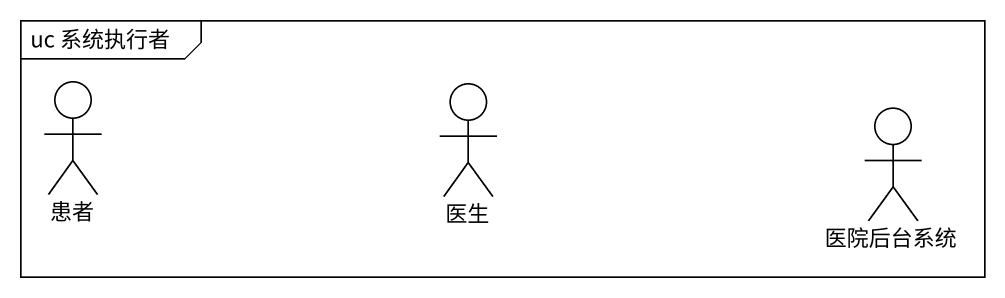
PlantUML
@startuml
mainframe uc 系统执行者
actor 患者
actor 医生
actor 医院后台系统
@enduml
